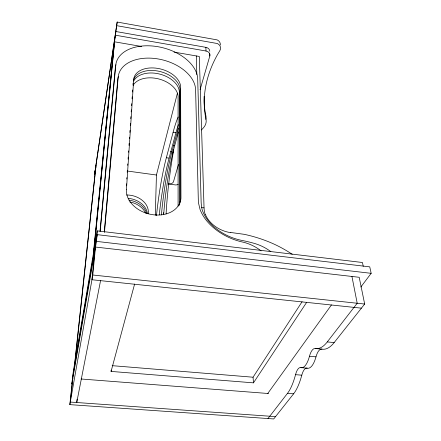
<?xml version="1.0" encoding="UTF-8"?>
<svg xmlns="http://www.w3.org/2000/svg" width="441" height="441" viewBox="0 0 441 441"><rect width="100%" height="100%" fill="white"/><g stroke="black" fill="none" stroke-linecap="round" stroke-linejoin="round"><path stroke-width="0.66" d="M178.092 206.156L178.103 96.155A23.621 15.303 14.4 0 0 158.391 78.856A23.621 15.303 14.4 0 0 133.243 85.135M155.298 215.285L156.439 175.022L177.431 93.117M148.286 213.775L148.336 211.311A19.454 14.845 12.5 0 0 126.523 194.999M126.335 185.859L126.468 183.809M126.788 179.013L126.876 177.64M127.24 172.161L127.328 170.794M127.692 165.314L127.78 163.942M128.094 159.146L128.232 157.09M128.546 152.299L128.634 150.927M128.998 145.447L129.136 143.391M129.45 138.595L129.538 137.228M129.858 132.432L129.99 130.376M130.304 125.58L130.442 123.53M130.756 118.734L130.894 116.678M131.209 111.882L131.346 109.826M131.616 105.719L131.754 103.663M132.068 98.867L132.201 96.811M132.52 92.015L132.653 89.964M132.973 85.168L133.105 83.112M306.716 302.256L253.476 382.854L111.082 371.416L111.171 370.126M104.308 231.442L117.747 79.766A39.348 25.214 14.5 0 1 118.342 76.629M104.451 232.495L118.171 77.181A39.497 25.209 14.5 0 1 157.663 58.873A39.497 25.209 14.5 0 1 195.611 89.81L198.373 202.364L200.021 209.376A45.379 33.081 22.8 0 0 211.366 225.814A50.042 36.327 23 0 0 241.304 241.762A37.369 29.376 26.2 0 1 261.083 250.868M99.997 231.376L115.322 67.98A41.674 26.256 14.5 0 1 115.961 64.711M100.234 231.012L115.724 65.411A41.829 26.251 14.5 0 1 157.536 46.641A41.829 26.251 14.5 0 1 197.7 79.038L201.135 201.939A60.974 44.227 24.4 0 0 202.077 209.42A40.214 29.426 22.7 0 0 212.705 225.654A44.888 32.706 22.9 0 0 242.159 240.477A121.782 102.301 32.4 0 1 255.19 243.653A38.984 30.512 27.2 0 1 270.813 251.629M93.338 253.977L113.861 46.768L115.95 31.532L205.875 47.336A5.066 4.178 -3.1 0 1 209.784 51.222M94.661 251.905L91.943 279.743L361.411 308.16M117.179 22.05L94.655 174.019L117.179 22.05L217.181 39.894A6.565 5.457 -4.8 0 1 220.329 45.004M69.832 404.629L92.781 275.008L95.499 247.048L359.2 277.29L364.668 304.042L334.173 342.569A56.498 21.576 -84.9 0 1 321.958 349.134A16.708 6.246 -87.6 0 0 315.988 356.846A24.189 8.655 -86.6 0 1 307.217 368.174A16.025 5.634 -87.9 0 0 301.787 375.186A50.362 16.538 -86.4 0 1 293.596 393.819L273.701 418.95L69.832 404.629L72.374 381.024M96.64 237.506L97.279 230.88L362.447 262.5L363.252 266.314M97.13 234.645L72.467 378.328L71.855 384.034L96.474 241.387L97.13 234.645L369.751 266.86L371.168 273.326L360.81 287.047M93.834 251.089L114.688 39.971M94.126 249.363L114.599 41.823L141.616 46.492M77.076 399.138L76.734 402.523L100.559 280.652M72.726 376.818L73.338 371.168L97.279 230.88M72.837 378.35L70.29 402.065L275.537 416.629M95.217 170.265L94.826 173.892L95.901 166.726L75.235 360.043M74.755 362.866L95.973 165.21M156.461 215.715A66.277 8.721 -82.7 0 1 166.351 157.724L173.126 132.201A69.424 9.526 -82.4 0 1 178.153 117.008M111.082 371.416L134.604 284.054M159.262 214.817A66.222 9.002 -82.7 0 1 169.101 158.115L175.987 132.631A69.364 9.834 -82.4 0 1 178.357 124.654M161.417 214.899A65.566 9.112 -82.6 0 1 171.902 151.853L178.307 128.32M163.705 214.21A64.932 9.211 -82.5 0 1 174.653 145.712L178.412 131.98M172.674 153.595L173.743 149.692A84.49 12.541 -82.3 0 0 166.092 213.946M178.467 164.476L173.5 181.675A4.184 2.806 1 0 1 168.622 183.858M200.071 89.732L209.822 56.001L209.707 53.543M253.476 382.854L253.051 377.215L302.074 301.732M267.615 393.67L331.461 304.918M267.985 418.548L287.488 393.339A50.445 16.141 -86.3 0 0 295.542 374.663A16.052 5.501 -87.8 0 1 300.867 367.629A24.233 8.445 -86.5 0 0 309.472 356.262A16.741 6.102 -87.5 0 1 315.326 348.528A56.608 21.069 -84.9 0 0 327.277 341.918L357.199 303.248L351.935 276.457M287.488 393.339L293.596 393.819M81.078 378.99L268.575 393.532M112.168 365.666L253.051 377.215M295.542 374.663L301.787 375.186M300.867 367.629L307.217 368.174M309.472 356.262L315.988 356.846M315.326 348.528L321.958 349.134M327.277 341.918L334.173 342.569M92.781 275.008L364.668 304.042M96.474 241.387L371.168 273.326M230.814 232.495L244.264 234.331A129.472 108.773 32.2 0 1 268.034 241.541A107.086 88.239 30.8 0 1 292.218 254.297M201.609 207.568L204.045 207.882A35.815 26.377 22.9 0 0 205.175 214.376M168.236 183.952L175.733 184.966A5.358 3.594 0.5 0 0 178.192 184.366M127.195 171.014L156.45 175.022M166.351 157.724L169.101 158.115M170.54 151.66L171.902 151.853M173.307 145.513L174.653 145.712M173.126 132.201L175.987 132.631M174.035 52.093L199.299 56.459L204.045 207.882M115.592 35.225L206.03 51.024A5.099 4.178 -3 0 1 209.822 56.001M116.821 25.694L217.402 43.538A6.598 5.457 -4.8 0 1 219.888 50.61L217.485 54.629A148.275 107.102 -17.7 0 0 205.997 119.23A16.058 11.929 -0.7 0 1 203.262 128.011A127.333 83.977 -10.1 0 0 201.454 129.968M205.875 47.336L206.03 51.024M196.322 55.946L196.824 74.535M204.117 96.397A147.509 107.113 -18 0 0 205.859 115.597A15.981 11.935 -0.7 0 1 205.848 119.439M163.446 214.1A84.562 12.183 -82.3 0 1 163.528 212.639M129.814 201.978A19.222 14.796 12.3 0 1 145.558 213.141M129.009 200.142A19.283 14.807 12.3 0 1 146.632 213.35M128.188 198.351A19.338 14.823 12.4 0 1 147.426 213.587M179.426 204.442A27.585 20.6 14.8 0 0 180.209 200.661L179.978 88.895A23.886 15.297 14.5 0 0 157.828 71.04A23.886 15.297 14.5 0 0 133.485 80.361M230.819 232.666A26.802 19.812 22.1 0 1 205.352 214.354M133.689 81.1A23.792 15.297 14.5 0 1 158.738 73.851A23.792 15.297 14.5 0 1 179.338 91.381L179.465 203.058A27.463 20.573 14.7 0 1 179.046 205.6M126.451 189.536L126.413 191.074A27.706 20.622 14.8 0 0 153.077 214.739A27.706 20.622 14.8 0 0 180.959 198.241L180.623 86.392A23.974 15.297 14.5 0 0 157.641 68.377A23.974 15.297 14.5 0 0 133.755 78.741L126.451 189.536"/></g></svg>
